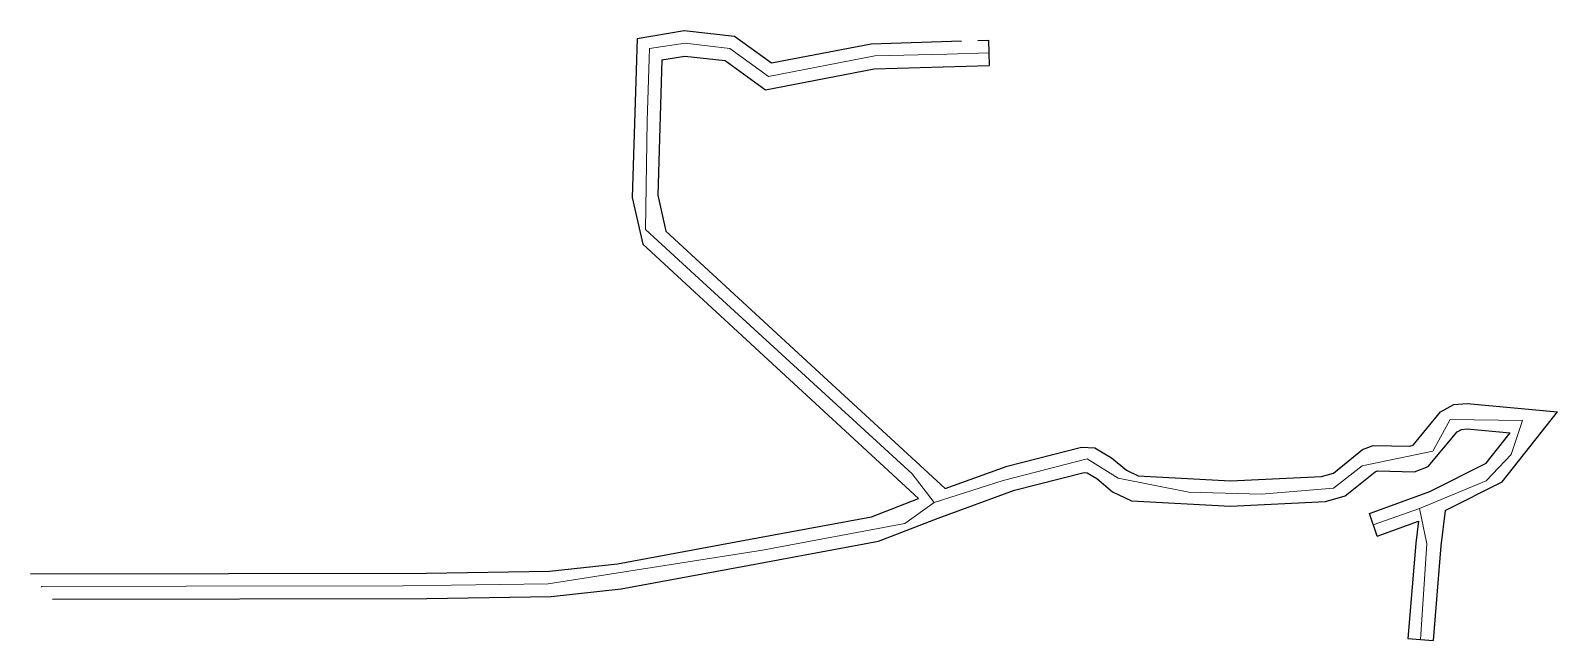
# Model space of a CAD drawing. Header units: metres. Extents: x 403257 to 403468, y 4592333 to 4592417.
import ezdxf

# ---------------------------------------------------------------- set-up
doc = ezdxf.new("R2010")
doc.units = ezdxf.units.M
doc.header["$MEASUREMENT"] = 0
doc.layers.add('GEOFENCE', color=3, linetype='Continuous', lineweight=0)
doc.layers.add('INIT_COORD', color=5, linetype='Continuous', lineweight=0)

msp = doc.modelspace()

# ---------------------------------------------------------------- linework, layer by layer
for p, q in [((403389.860823559, 4592415.99721717, -55.34797373589576), (403389.96644596, 4592412.498862469, -55.32904516667128)), ((403443.5755160645, 4592347.452733542, -55.96562351695597), (403442.4983788935, 4592350.574141829, -57.1260483594209)), ((403447.8215689962, 4592333.32727114, -56.01428020070494), (403451.3097966238, 4592333.040447569, -56.01478722893894))]:
    msp.add_line(p, q)
at = {"extrusion": (0.0005917158862869894, 0.005428490558378215, 0.9999850905701384), "elevation": 25113.23192152572, "flags": 128}
msp.add_lwpolyline([(403341.284451562, 4592347.579133541), (403347.7817910614, 4592348.665020223), (403354.7278670458, 4592347.879479078), (403359.8231160799, 4592344.185974401), (403373.6281800387, 4592346.846695591), (403386.090766712, 4592347.222920768)], dxfattribs=at)
at = {"extrusion": (0.00762141959978385, -0.0009938182199119713, 0.9999704627080892), "elevation": -1545.311759525639, "flags": 128}
msp.add_lwpolyline([(403330.0295153881, 4592416.972909784), (403329.3524073611, 4592394.969813433), (403330.8055539656, 4592388.521684444), (403351.0976407116, 4592369.815772006), (403368.9238197165, 4592353.383014362)], dxfattribs=at)
at = {"extrusion": (0.0007549138848418077, 2.278928993459437e-05, 0.9999997147927967), "elevation": 353.8345486507055, "flags": 128}
msp.add_lwpolyline([(403388.3140995746, 4592415.945862294), (403389.7876615695, 4592415.990346072)], dxfattribs=at)
at = {"extrusion": (0.007621419599867702, -0.0009938182198813387, 0.9999704627080885), "elevation": -1545.311759351142, "flags": 128}
msp.add_lwpolyline([(403333.4395032087, 4592413.994060866), (403332.8644111202, 4592395.306043399), (403333.9800501313, 4592390.355555797), (403353.4698919449, 4592372.389179103), (403372.597611051, 4592354.756619021)], dxfattribs=at)
at = {"extrusion": (0.0005917158862969249, 0.005428490558190128, 0.9999850905701393), "elevation": 25113.23192066595, "flags": 128}
msp.add_lwpolyline([(403344.6943343153, 4592344.600476188), (403347.8754074145, 4592345.132122243), (403353.4193786731, 4592344.50514702), (403358.9966033477, 4592340.462262115), (403374.0146518554, 4592343.356768073), (403389.9285644315, 4592343.837183153)], dxfattribs=at)
at = {"extrusion": (0.009562640799936477, -0.002233590793588823, 0.999951782324077), "elevation": -6455.699925446078, "flags": 128}
msp.add_lwpolyline([(403365.9771145105, 4592351.060729662), (403374.5309588891, 4592354.182787574), (403384.8211295856, 4592356.793175685), (403386.6419120653, 4592356.716680875), (403388.9490499374, 4592355.317114313), (403391.0101040055, 4592353.597651162), (403392.6335838212, 4592352.807536922), (403405.402648544, 4592352.141716603), (403417.9856297246, 4592352.754659452), (403419.6170912431, 4592353.215809882), (403423.6229300421, 4592356.445668614), (403425.0984165912, 4592357.019659415), (403430.207671956, 4592356.910923119), (403430.629891087, 4592357.070716757), (403434.4368614316, 4592361.652472654), (403436.2884614835, 4592362.681480838), (403438.1270838973, 4592362.819898086), (403450.5876440275, 4592361.663435176)], dxfattribs=at)
at = {"extrusion": (-0.1563617413844698, 0.296318963430164, 0.9422027795240732), "elevation": 1297663.765921053, "flags": 128}
msp.add_lwpolyline([(-2500032.414731427, -3649434.027984887), (-2500041.229139905, -3649433.860132005), (-2500052.482488014, -3649439.134640061)], dxfattribs=at)
at = {"extrusion": (0.009562640799879632, -0.002233590792644932, 0.9999517823240798), "elevation": -6455.699921134332, "flags": 128}
msp.add_lwpolyline([(403242.6025616846, 4592335.771089189), (403294.3148988922, 4592335.885051656), (403311.4988632596, 4592336.158190695), (403321.1781042293, 4592337.20181661), (403338.9194011447, 4592340.483924696), (403356.7568949719, 4592343.783829037), (403364.982338238, 4592346.971804335), (403375.5639386543, 4592350.83397061), (403385.1856115212, 4592353.274775647), (403385.5959623401, 4592353.257535966), (403386.9088882075, 4592352.461082852), (403389.0952531552, 4592350.63707735), (403391.7412819297, 4592349.349309561), (403405.3966516081, 4592348.637274435), (403418.5540596106, 4592349.278198793), (403421.2572554397, 4592350.042286639), (403425.3974601806, 4592353.380482985), (403425.7192235681, 4592353.505654729), (403430.8117594083, 4592353.397274261), (403432.7320094922, 4592354.12401477), (403436.7099699226, 4592358.911560249), (403437.3172021179, 4592359.24902346), (403438.0965210256, 4592359.307693025), (403444.0378827258, 4592358.756276045)], dxfattribs=at)
at = {"extrusion": (-0.1563617414568876, 0.2963189635421638, 0.9422027794768317), "elevation": 1297663.766406182, "flags": 128}
msp.add_lwpolyline([(-2500022.933976683, -3649438.823645289), (-2500031.746148861, -3649437.54108808), (-2500040.481467392, -3649437.374741308), (-2500045.332651755, -3649439.64851892)], dxfattribs=at)
at = {"extrusion": (0.009562640799854444, -0.002233590792675145, 0.9999517823240798), "elevation": -6455.699921283234, "flags": 128}
msp.add_lwpolyline([(403239.5707436197, 4592339.264416235), (403294.2832280786, 4592339.38499036), (403311.2829993771, 4592339.655201649), (403320.6714374414, 4592340.667472892), (403338.2827109189, 4592343.925526874), (403355.7977874846, 4592347.165784602), (403362.303284043, 4592349.687151736)], dxfattribs=at)
at = {"extrusion": (-0.04534163664451452, -0.01651319396128787, 0.9988350466476402), "elevation": -94183.01665840464, "flags": 128}
msp.add_lwpolyline([(-4177022.277999396, 1948341.93530177), (-4177022.277999396, 1948348.01586212)], dxfattribs=at)
at = {"extrusion": (0.0005917158979198686, 0.00542849055680675, 0.9999850905701398), "elevation": 25112.1511457441, "flags": 128}
msp.add_lwpolyline([(403449.2446162957, 4592280.87203796), (403448.866264156, 4592277.83113164), (403447.7840828073, 4592264.670292325)], dxfattribs=at)
at = {"extrusion": (0.0005917158982354687, 0.005428490556231451, 0.999985090570143), "elevation": 25112.15114322948, "flags": 128}
msp.add_lwpolyline([(403452.9545453235, 4592282.342387333), (403452.3485042343, 4592277.47149066), (403451.2723101242, 4592264.383464542)], dxfattribs=at)
at = {"layer": 'GEOFENCE'}
for p, q in [((403342.7098918396, 4592404.830402931, -55.3418069036277), (403343.0296364272, 4592414.825248159, -55.31295796558025)), ((403343.0296364272, 4592414.825248159, -55.31295796558025), (403347.9728889726, 4592415.576374526, -55.32092377026624)), ((403347.9728889726, 4592415.576374526, -55.32092377026624), (403354.1115031, 4592414.853957666, -55.32061371370946)), ((403354.1115031, 4592414.853957666, -55.32061371370946), (403359.4477514454, 4592410.985819871, -55.30277284113254)), ((403359.4477514454, 4592410.985819871, -55.30277284113254), (403374.1766675907, 4592413.824560284, -55.32689861003522)), ((403374.1766675907, 4592413.824560284, -55.32689861003522), (403384.1738914433, 4592414.060067157, -55.33409268030604)), ((403384.1738914433, 4592414.060067157, -55.33409268030604), (403389.9136347595, 4592414.248039819, -55.33850945128351)), ((403342.4579399013, 4592389.832525129, -55.35528483403921), (403342.7098918396, 4592404.830402931, -55.3418069036277)), ((403349.8265854583, 4592383.072388175, -55.41537650658299), (403342.4579399013, 4592389.832525129, -55.35528483403921)), ((403364.563876572, 4592369.552114265, -55.53555985166862), (403349.8265854583, 4592383.072388175, -55.41537650658299)), ((403379.330905262, 4592356.064283704, -55.65084400921778), (403364.563876572, 4592369.552114265, -55.53555985166862)), ((403451.2752602061, 4592359.204144721, -56.31102699203783), (403453.6713427607, 4592363.592608744, -56.32413846819897)), ((403453.6713427607, 4592363.592608744, -56.32413846819897), (403463.6696996263, 4592363.438817032, -56.42009729815843)), ((403463.6696996263, 4592363.438817032, -56.42009729815843), (403462.1041133616, 4592358.720326804, -55.88644046519406)), ((403391.9013859998, 4592355.131625656, -55.75232536189475), (403403.5219255505, 4592358.123640322, -55.85677050720965)), ((403403.5219255505, 4592358.123640322, -55.85677050720965), (403407.770034551, 4592355.487088344, -55.90328486870025)), ((403441.4876740548, 4592357.156330782, -56.22200150713046), (403446.3772586295, 4592358.200356107, -56.26642906491627)), ((403446.3772586295, 4592358.200356107, -56.26642906491627), (403451.2752602061, 4592359.204144721, -56.31102699203783)), ((403462.1041133616, 4592358.720326804, -55.88644046519406), (403458.6534501527, 4592355.11009597, -56.1296620717748)), ((403382.373456108, 4592352.096590366, -55.66798815110199), (403379.330905262, 4592356.064283704, -55.65084400921778)), ((403407.770034551, 4592355.487088344, -55.90328486870025), (403417.5748450618, 4592353.523403723, -56.00143555021391)), ((403437.5330245581, 4592354.096953837, -56.19101651665752), (403441.4876740548, 4592357.156330782, -56.22200150713046)), ((403382.373456108, 4592352.096590366, -55.66798815110199), (403391.9013859998, 4592355.131625656, -55.75232536189475)), ((403417.5748450618, 4592353.523403723, -56.00143555021391), (403427.5703361694, 4592353.238976914, -56.09765877405533)), ((403427.5703361694, 4592353.238976914, -56.09765877405533), (403437.5330245581, 4592354.096953837, -56.19101651665752)), ((403458.6534501527, 4592355.11009597, -56.1296620717748), (403449.4208183804, 4592351.268532683, -56.0996276257687)), ((403378.2887300034, 4592349.213198535, -55.63536612709184), (403382.373456108, 4592352.096590366, -55.66798815110199)), ((403449.4208183804, 4592351.268532683, -56.0996276257687), (403443.036947479, 4592349.013437686, -56.54583593818843)), ((403449.4208183804, 4592351.268532683, -56.0996276257687), (403450.4377107425, 4592346.37307474, -56.07909838705774)), ((403358.6371409633, 4592345.500682062, -55.45572862086262), (403378.2887300034, 4592349.213198535, -55.63536612709184)), ((403328.9984956523, 4592340.866447689, -55.18264271761737), (403358.6371409633, 4592345.500682062, -55.45572862086262)), ((403450.4377107425, 4592346.37307474, -56.07909838705774), (403449.56568281, 4592333.183859354, -56.01453371482194)), ((403309.0012886992, 4592340.591898422, -54.99202064988611), (403328.9984956523, 4592340.866447689, -55.18264271761737)), ((403259.0036939217, 4592340.481710106, -54.51413468322698), (403279.0027318327, 4592340.525785433, -54.70528906989042)), ((403279.0027318327, 4592340.525785433, -54.70528906989042), (403309.0012886992, 4592340.591898422, -54.99202064988611))]:
    msp.add_line(p, q, dxfattribs=at)
at = {"layer": 'INIT_COORD'}
msp.add_point((403259.0036939217, 4592340.481710106, -54.51413468322698), dxfattribs=at)

doc.saveas('drawing.dxf')
